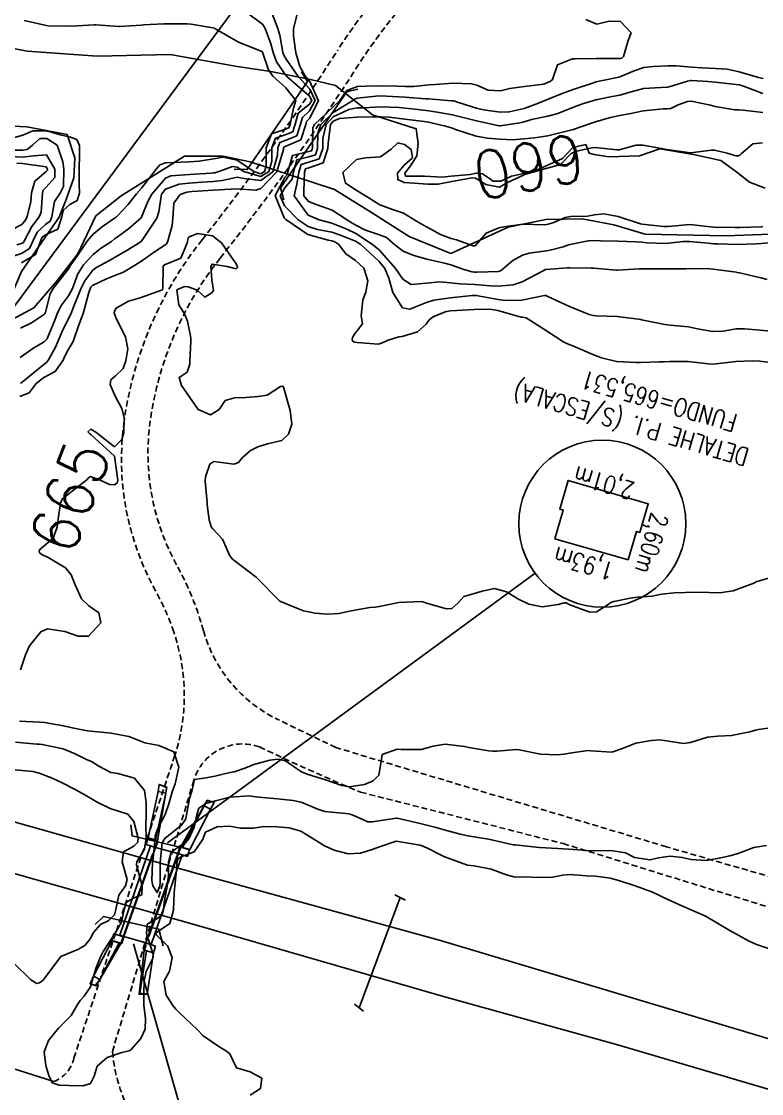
# Model space of a CAD drawing. Header units: metres. Extents: x 292545 to 299085, y 7450245 to 7463078.
# Drawn here: x 295565.8 to 295627.8, y 7462141.5 to 7462231.4 of the extents above; entities that cross this region are included whole.
import ezdxf
from ezdxf.enums import TextEntityAlignment as Align

# ---------------------------------------------------------------- set-up
doc = ezdxf.new("R2010")
doc.units = ezdxf.units.M
for name, pattern in [('CONTINUO', [0]), ('DASHED', [0.75, 0.5, -0.25]), ('TRACEJADO', [8.7, 8, -0.7])]:
    doc.linetypes.add(name, pattern=pattern)
for name, color, linetype in [('Cotas', 45, 'Continuous'), ('Curvas de Nivel 1m', 11, 'Continuous'), ('Curvas de Nivel 5m', 15, 'Continuous'), ('Hidrografia', 140, 'Continuous'), ('Linha Férrea', 20, 'Continuous'), ('P.I.', 45, 'CONTINUO'), ('Pontes e viadutos', 190, 'Continuous'), ('Pórtico', 62, 'Continuous'), ('TEXTO', 45, 'Continuous'), ('Vias Primárias', 230, 'Continuous'), ('Vias Secundárias', 230, 'DASHED')]:
    doc.layers.add(name, color=color, linetype=linetype)
doc.styles.add('ROMANS', font='romans', dxfattribs={"height": 0.2})
doc.styles.add('Style-STANDARD', font='STANDARD.shx')

msp = doc.modelspace()

# ---------------------------------------------------------------- linework, layer by layer
at = {"layer": 'Curvas de Nivel 1m', "flags": 128}
for points, elevation in [([(295565.646, 7462199.921), (295566.444, 7462200.225), (295567.035, 7462201.009), (295567.668, 7462201.532), (295568.632, 7462202.032), (295569.292, 7462202.984), (295569.404, 7462203.266), (295569.696, 7462203.842), (295570.139, 7462204.541), (295570.278, 7462204.972), (295570.534, 7462205.781), (295570.981, 7462206.961), (295571.453, 7462208.657), (295571.545, 7462208.953), (295571.615, 7462209.092), (295571.757, 7462209.246), (295572.917, 7462209.787), (295573.771, 7462210.124), (295574.351, 7462210.347), (295575.278, 7462210.915), (295575.585, 7462211.111), (295575.786, 7462211.232), (295577.023, 7462212.12), (295577.8, 7462212.629), (295577.946, 7462212.734), (295578.028, 7462212.878), (295578.423, 7462214.268), (295578.491, 7462214.873), (295578.577, 7462216.137), (295579.107, 7462216.867), (295579.655, 7462217.062), (295579.855, 7462217.088), (295580.108, 7462217.109), (295581.857, 7462217.234), (295583.359, 7462217.314), (295583.858, 7462217.343), (295585.429, 7462217.222), (295585.859, 7462217.363), (295587.203, 7462218.77), (295587.77, 7462220.64), (295587.775, 7462220.762), (295587.807, 7462220.848), (295587.895, 7462220.883), (295589.203, 7462221.448), (295589.622, 7462222.743), (295589.689, 7462222.979), (295589.928, 7462223.231), (295590.707, 7462224.729), (295589.967, 7462226.328), (295589.613, 7462226.744), (295589.14, 7462227.589), (295588.803, 7462228.752), (295588.596, 7462230.166), (295588.607, 7462230.754), (295588.877, 7462231.905)], 664), ([(295565.686, 7462203.194), (295566.749, 7462203.958), (295567.705, 7462204.502), (295567.934, 7462204.773), (295568.037, 7462204.997), (295568.529, 7462206.188), (295568.85, 7462206.989), (295569.142, 7462207.583), (295569.747, 7462208.358), (295570.061, 7462208.975), (295570.531, 7462210.209), (295570.985, 7462210.962), (295571.792, 7462211.848), (295572.41, 7462212.33), (295573.329, 7462212.935), (295573.603, 7462213.134), (295573.806, 7462213.276), (295574.761, 7462213.972), (295575.823, 7462214.91), (295576.426, 7462216.32), (295576.718, 7462216.897), (295577.866, 7462218.232), (295578.311, 7462218.434), (295579.87, 7462218.552), (295581.703, 7462218.664), (295581.871, 7462218.671), (295582.009, 7462218.692), (295582.411, 7462218.825), (295583.479, 7462219.212), (295583.876, 7462219.147), (295584.44, 7462218.804), (295585.869, 7462218.363), (295586.522, 7462218.78), (295586.775, 7462219.67), (295586.797, 7462220.776), (295587.097, 7462221.58), (295587.91, 7462221.869), (295588.543, 7462222.124), (295588.744, 7462222.752), (295589.001, 7462223.68), (295589.94, 7462224.432), (295590.141, 7462224.737), (295589.949, 7462225.113), (295588.034, 7462226.759), (295587.974, 7462226.82), (295587.187, 7462227.974), (295586.884, 7462228.777), (295586.705, 7462229.485), (295586.234, 7462230.787), (295586.018, 7462231.126), (295584.728, 7462232.108)], 662), ([(295565.711, 7462201.029), (295567.679, 7462202.616), (295567.895, 7462202.783), (295568.073, 7462202.996), (295568.635, 7462204.054), (295569.035, 7462204.987), (295569.234, 7462205.469), (295569.727, 7462206.435), (295569.979, 7462206.976), (295570.139, 7462207.376), (295570.782, 7462208.965), (295571.094, 7462209.629), (295571.777, 7462210.533), (295572.014, 7462210.714), (295572.453, 7462210.943), (295573.3, 7462211.422), (295573.791, 7462211.7), (295574.575, 7462212.143), (295575.803, 7462212.895), (295575.821, 7462212.91), (295575.852, 7462212.958), (295577.132, 7462214.89), (295577.296, 7462215.423), (295577.526, 7462216.885), (295577.857, 7462217.32), (295579.007, 7462217.723), (295579.863, 7462217.819), (295580.912, 7462217.892), (295581.864, 7462217.953), (295582.646, 7462218.041), (295583.868, 7462218.315), (295584.467, 7462218.204), (295585.865, 7462218.035), (295586.863, 7462218.775), (295587.266, 7462220.149), (295587.285, 7462220.769), (295587.453, 7462221.214), (295587.902, 7462221.38), (295588.873, 7462221.786), (295589.183, 7462222.747), (295589.344, 7462223.33), (295589.934, 7462223.885), (295590.425, 7462224.733), (295589.957, 7462225.696), (295588.977, 7462226.75), (295587.987, 7462228.2), (295587.783, 7462228.555), (295587.713, 7462228.764), (295587.458, 7462230.219), (295587.284, 7462230.771), (295586.812, 7462231.997)], 663), ([(295565.719, 7462205.669), (295566.626, 7462206.109), (295567.731, 7462206.84), (295567.793, 7462206.939), (295567.812, 7462206.999), (295568.21, 7462208.534), (295568.447, 7462208.993), (295569.026, 7462209.725), (295569.778, 7462210.67), (295569.878, 7462210.882), (295569.928, 7462210.978), (295570.313, 7462211.497), (295571.307, 7462212.957), (295571.809, 7462213.538), (295572.581, 7462214.177), (295573.686, 7462214.931), (295573.767, 7462214.987), (295573.825, 7462215.041), (295574.729, 7462216.031), (295575.446, 7462216.914), (295575.858, 7462217.404), (295576.991, 7462218.889), (295577.402, 7462219.363), (295577.879, 7462219.511), (295579.165, 7462219.582), (295579.88, 7462219.605), (295580.682, 7462219.649), (295581.883, 7462219.848), (295582.708, 7462219.998), (295583.882, 7462219.745), (295585.263, 7462218.796), (295585.871, 7462218.586), (295586.181, 7462218.785), (295586.296, 7462219.203), (295586.306, 7462220.784), (295586.742, 7462221.946), (295587.917, 7462222.346), (295588.213, 7462222.462), (295588.307, 7462222.756), (295588.597, 7462224.093), (295588.807, 7462224.751), (295587.958, 7462225.794), (295586.87, 7462226.777), (295586.516, 7462227.32), (295586.008, 7462228.79), (295585.993, 7462228.825), (295585.896, 7462228.889), (295584.001, 7462229.629), (295582.137, 7462230.704), (295582.012, 7462230.785), (295581.982, 7462230.8), (295581.838, 7462230.833), (295580.017, 7462231.155), (295579.698, 7462231.182), (295578.017, 7462231.168), (295577.741, 7462231.159), (295576.016, 7462231.079), (295575.849, 7462231.069), (295574.013, 7462230.952), (295573.992, 7462230.951), (295572.015, 7462231.078), (295571.889, 7462231.077), (295570.013, 7462230.97), (295568.013, 7462231), (295566.019, 7462231.439)], 661), ([(295613.094, 7462231.535), (295614.02, 7462231.147), (295615.063, 7462231.399), (295616.022, 7462231.366), (295616.907, 7462230.421), (295616.652, 7462229.778), (295616.264, 7462228.427), (295616.127, 7462228.292), (295615.99, 7462228.26), (295614.185, 7462228.253), (295613.99, 7462228.257), (295612.219, 7462228.247), (295611.989, 7462228.234), (295610.731, 7462227.743), (295610.32, 7462226.496), (295610.121, 7462226.339), (295609.961, 7462226.27), (295609.575, 7462226.121), (295607.957, 7462225.913), (295606.734, 7462225.764), (295605.953, 7462225.554), (295604.915, 7462225.599), (295603.958, 7462226.034), (295603.536, 7462226.154), (295601.959, 7462226.194), (295600.474, 7462226.099), (295599.957, 7462226.049), (295598.676, 7462225.912), (295597.956, 7462225.911), (295597.254, 7462225.949), (295595.956, 7462225.968), (295594.684, 7462225.954), (295593.955, 7462225.918), (295593.075, 7462225.58), (295592.442, 7462224.705), (295591.938, 7462224.216), (295590.352, 7462222.736), (295590.215, 7462222.441), (295590.185, 7462220.737), (295590.109, 7462220.519), (295589.89, 7462220.457), (295588.515, 7462220.125), (295588.125, 7462218.757), (295588.085, 7462218.544), (295587.868, 7462218.277), (295587.075, 7462216.772), (295587.825, 7462214.902), (295587.965, 7462214.759), (295589.811, 7462213.522), (295591.496, 7462213.034), (295591.805, 7462212.973), (295592, 7462212.912), (295592.362, 7462212.712), (295592.982, 7462211.889), (295593.789, 7462211.338), (295594.496, 7462210.683), (295594.824, 7462209.622), (295594.668, 7462208.681), (295594.399, 7462208.031), (295594.276, 7462206.685), (295594.381, 7462206.025), (295593.71, 7462205.159), (295593.535, 7462204.863), (295593.516, 7462204.693), (295593.567, 7462204.558), (295593.701, 7462204.489), (295593.943, 7462204.445), (295595.7, 7462204.33), (295595.978, 7462204.39), (295596.543, 7462204.662), (295597.441, 7462204.918), (295597.708, 7462204.958), (295598.987, 7462205.358), (295599.724, 7462206.007), (295599.981, 7462206.365), (295600.317, 7462206.614), (295601.324, 7462207.018), (295601.738, 7462207.098), (295602.295, 7462207.148), (295603.74, 7462207.233), (295605.059, 7462207.238), (295605.739, 7462207.13), (295607.673, 7462206.591), (295607.733, 7462206.586), (295607.793, 7462206.589), (295608.117, 7462206.524), (295609.718, 7462205.502), (295611.266, 7462204.484), (295611.701, 7462204.296), (295612.012, 7462204.165), (295613.693, 7462203.439), (295614.421, 7462203.18), (295615.687, 7462202.852), (295617.331, 7462202.769), (295617.687, 7462202.786), (295619.236, 7462202.846), (295619.687, 7462202.843), (295620.155, 7462202.851), (295621.688, 7462202.874), (295623.353, 7462202.676), (295623.686, 7462202.648), (295624.024, 7462202.672), (295625.688, 7462202.858), (295627.057, 7462202.929), (295627.689, 7462202.899), (295629.259, 7462202.702)], 664), ([(295627.967, 7462226.577), (295627.59, 7462226.673), (295625.975, 7462227.145), (295624.945, 7462227.359), (295623.979, 7462227.441), (295622.854, 7462227.477), (295621.981, 7462227.548), (295620.691, 7462227.665), (295619.982, 7462227.65), (295618.778, 7462227.601), (295617.979, 7462227.511), (295617.173, 7462227.219), (295615.968, 7462226.74), (295615.726, 7462226.673), (295614.657, 7462226.443), (295614.086, 7462226.324), (295613.961, 7462226.297), (295613.739, 7462226.232), (295611.954, 7462225.636), (295611.111, 7462225.329), (295609.947, 7462224.869), (295609.13, 7462224.512), (295607.938, 7462224.074), (295606.685, 7462223.793), (295605.935, 7462223.765), (295604.525, 7462223.976), (295603.938, 7462224.108), (295603.569, 7462224.206), (295602.348, 7462224.594), (295602.049, 7462224.704), (295601.944, 7462224.718), (295601.825, 7462224.72), (295599.945, 7462224.876), (295599.677, 7462224.892), (295597.947, 7462225.014), (295596.402, 7462225.117), (295595.948, 7462225.132), (295595.508, 7462225.114), (295593.945, 7462224.948), (295593.764, 7462224.874), (295593.496, 7462224.694), (295591.933, 7462223.737), (295590.897, 7462222.73), (295590.645, 7462222), (295590.621, 7462220.733), (295590.433, 7462220.189), (295589.886, 7462220.021), (295588.875, 7462219.758), (295588.587, 7462218.753), (295588.477, 7462218.144), (295587.86, 7462217.436), (295587.483, 7462216.766), (295587.84, 7462215.919), (295588.995, 7462214.748), (295589.817, 7462214.174), (295590.611, 7462213.936), (295591.813, 7462213.695), (295592.547, 7462213.446), (295593.806, 7462212.955), (295594.237, 7462212.686), (295595.789, 7462211.241), (295596.262, 7462210.665), (295596.589, 7462209.843), (295596.918, 7462208.658), (295597.74, 7462207.367), (295598.347, 7462207.249), (295599.745, 7462207.819), (295600.36, 7462208.001), (295601.749, 7462208.203), (295603.572, 7462208.394), (295603.751, 7462208.406), (295603.923, 7462208.397), (295605.748, 7462208.062), (295606.316, 7462207.976), (295607.748, 7462208.018), (295609.654, 7462208.404), (295609.752, 7462208.407), (295609.932, 7462208.317), (295611.743, 7462207.47), (295613.396, 7462206.804), (295613.735, 7462206.718), (295613.982, 7462206.703), (295615.735, 7462206.633), (295617.512, 7462206.412), (295617.732, 7462206.376), (295617.78, 7462206.362), (295619.727, 7462205.966), (295620.191, 7462205.918), (295621.724, 7462205.767), (295622.463, 7462205.611), (295623.718, 7462205.375), (295624.629, 7462205.416), (295625.722, 7462205.592), (295626.421, 7462205.605), (295627.721, 7462205.494), (295628.587, 7462205.415)], 663), ([(295627.953, 7462225.33), (295626.316, 7462225.95), (295625.96, 7462226.051), (295625.724, 7462226.077), (295623.962, 7462226.295), (295623.349, 7462226.346), (295621.964, 7462226.43), (295621.896, 7462226.429), (295621.642, 7462226.363), (295620.368, 7462225.967), (295619.958, 7462225.876), (295619.414, 7462225.845), (295617.956, 7462225.747), (295616.906, 7462225.468), (295615.951, 7462225.199), (295615.313, 7462225.072), (295613.946, 7462224.79), (295612.824, 7462224.467), (295611.939, 7462224.125), (295610.767, 7462223.659), (295609.932, 7462223.442), (295608.554, 7462223.145), (295607.927, 7462222.963), (295607.583, 7462222.877), (295605.924, 7462222.628), (295605.847, 7462222.627), (295603.928, 7462223.032), (295602.703, 7462223.361), (295601.932, 7462223.551), (295600.81, 7462223.735), (295599.935, 7462223.867), (295598.535, 7462224.036), (295597.938, 7462224.106), (295597.448, 7462224.157), (295595.938, 7462224.211), (295594.481, 7462224.141), (295593.937, 7462224.12), (295593.229, 7462223.994), (295591.929, 7462223.366), (295591.348, 7462222.726), (295591.072, 7462221.562), (295591.051, 7462220.728), (295590.757, 7462219.858), (295589.881, 7462219.571), (295589.236, 7462219.39), (295589.052, 7462218.748), (295588.877, 7462217.735), (295588.646, 7462216.752), (295589.829, 7462215.12), (295590.745, 7462214.731), (295591.82, 7462214.45), (295593.07, 7462213.955), (295593.812, 7462213.588), (295595.216, 7462212.676), (295595.798, 7462212.187), (295597.155, 7462210.656), (295597.764, 7462209.775), (295598.452, 7462209.332), (295599.761, 7462209.442), (295600.828, 7462209.544), (295601.762, 7462209.463), (295602.543, 7462209.371), (295603.76, 7462209.314), (295605.111, 7462209.205), (295605.759, 7462209.171), (295607.002, 7462209.296), (295607.763, 7462209.553), (295609.582, 7462210.503), (295609.71, 7462210.565), (295609.774, 7462210.576), (295611.551, 7462210.708), (295611.776, 7462210.717), (295613.547, 7462210.692), (295613.776, 7462210.683), (295615.682, 7462210.523), (295615.774, 7462210.521), (295617.569, 7462210.619), (295617.776, 7462210.624), (295619.527, 7462210.633), (295619.777, 7462210.633), (295621.503, 7462210.637), (295621.777, 7462210.65), (295623.493, 7462210.627), (295623.777, 7462210.598), (295625.743, 7462210.341), (295625.773, 7462210.336), (295625.984, 7462210.308), (295627.769, 7462209.869), (295628.3, 7462209.752)], 662), ([(295627.938, 7462223.752), (295626.304, 7462223.942), (295625.939, 7462223.958), (295625.598, 7462223.974), (295623.942, 7462224.244), (295623.546, 7462224.344), (295621.946, 7462224.694), (295621.636, 7462224.673), (295620.852, 7462224.371), (295620.242, 7462224.075), (295619.94, 7462224.043), (295619.604, 7462224.05), (295617.937, 7462223.867), (295616.74, 7462223.616), (295615.933, 7462223.475), (295615.07, 7462223.3), (295613.928, 7462222.957), (295612.529, 7462222.471), (295612.08, 7462222.318), (295611.92, 7462222.275), (295610.486, 7462221.923), (295609.912, 7462221.785), (295608.814, 7462221.611), (295607.908, 7462221.527), (295606.995, 7462221.451), (295605.907, 7462221.49), (295604.872, 7462221.597), (295603.911, 7462221.758), (295602.193, 7462222.321), (295601.92, 7462222.426), (295601.341, 7462222.606), (295599.926, 7462222.935), (295599.564, 7462222.986), (295597.928, 7462223.167), (295596.611, 7462223.341), (295595.93, 7462223.377), (295595.244, 7462223.362), (295593.93, 7462223.351), (295592.457, 7462223.241), (295591.926, 7462223.008), (295591.702, 7462222.722), (295591.496, 7462221.127), (295591.486, 7462220.724), (295591.08, 7462219.529), (295589.877, 7462219.109), (295589.595, 7462219.024), (295589.515, 7462218.744), (295589.461, 7462217.14), (295589.456, 7462216.744), (295589.846, 7462216.268), (295590.587, 7462215.988), (295591.835, 7462215.539), (295593.123, 7462214.701), (295593.568, 7462214.441), (295593.819, 7462214.307), (295594.629, 7462213.867), (295595.811, 7462213.478), (295596.405, 7462213.257), (295597.107, 7462212.657), (295597.795, 7462212.123), (295598.688, 7462211.738), (295599.785, 7462211.444), (295601.268, 7462211.118), (295601.778, 7462210.972), (295602.869, 7462210.584), (295603.583, 7462210.385), (295603.771, 7462210.361), (295603.98, 7462210.358), (295605.772, 7462210.414), (295605.889, 7462210.432), (295606.078, 7462210.547), (295606.984, 7462211.339), (295607.792, 7462211.786), (295608.361, 7462211.955), (295609.798, 7462212.139), (295610.109, 7462212.186), (295611.203, 7462212.486), (295611.655, 7462212.631), (295611.805, 7462212.672), (295613.303, 7462212.97), (295613.808, 7462212.998), (295614.342, 7462212.986), (295615.808, 7462212.958), (295617.322, 7462212.9), (295617.807, 7462212.865), (295618.224, 7462212.821), (295619.807, 7462212.759), (295621.263, 7462212.911), (295621.809, 7462212.937), (295623.371, 7462212.78), (295623.807, 7462212.739), (295624.188, 7462212.715), (295625.807, 7462212.677), (295627.379, 7462212.722), (295627.808, 7462212.755), (295629.222, 7462212.863)], 661), ([(295564.229, 7462221.368), (295565.911, 7462221.83), (295566.739, 7462222.188), (295567.915, 7462222.212), (295569.029, 7462221.871), (295569.91, 7462221.669), (295570.423, 7462221.487), (295570.65, 7462220.969), (295570.667, 7462220.193), (295570.634, 7462218.969), (295570.642, 7462217.75), (295570.66, 7462216.968), (295570.464, 7462216.351), (295569.838, 7462216.016), (295569.299, 7462215.517), (295569.179, 7462214.986), (295568.838, 7462213.964), (295567.808, 7462213.471), (295567.531, 7462213.277), (295567.421, 7462213.004), (295566.974, 7462211.826), (295565.784, 7462211.144)], 661), ([(295564.352, 7462220.587), (295565.896, 7462220.588), (295566.27, 7462220.643), (295566.727, 7462221.012), (295567.346, 7462221.568), (295567.909, 7462221.573), (295568.79, 7462220.991), (295569.272, 7462219.596), (295569.35, 7462218.985), (295569.321, 7462217.522), (295569.024, 7462216.988), (295568.552, 7462216.283), (295568.331, 7462214.995), (295568.199, 7462214.617), (295567.816, 7462214.343), (295567.104, 7462213.714), (295566.778, 7462213.01), (295566.472, 7462212.338), (295565.792, 7462211.921), (295564.13, 7462211.388)], 662), ([(295564.884, 7462220.039), (295565.888, 7462220.007), (295566.805, 7462220.095), (295567.891, 7462220.2), (295568.604, 7462218.993), (295568.579, 7462218.279), (295567.858, 7462217.466), (295567.622, 7462217.235), (295567.555, 7462217.003), (295567.452, 7462215.381), (295567.29, 7462215.005), (295566.655, 7462214.171), (295566.059, 7462213.017), (295565.968, 7462212.852), (295565.8, 7462212.746), (295565.411, 7462212.637)], 663), ([(295565.414, 7462219.493), (295565.88, 7462219.467), (295567.656, 7462219.223), (295567.876, 7462219.174), (295567.98, 7462218.999), (295567.975, 7462218.896), (295567.871, 7462218.789), (295566.901, 7462217.971), (295566.637, 7462217.012), (295566.578, 7462216.277), (295566.28, 7462215.015), (295566.124, 7462214.713), (295565.816, 7462214.343), (295564.325, 7462213.56)], 664), ([(295565.632, 7462172.722), (295567.327, 7462172.62), (295567.734, 7462172.588), (295569.323, 7462172.321), (295570.171, 7462172.121), (295571.317, 7462171.909), (295572.473, 7462171.785), (295573.315, 7462171.707), (295574.788, 7462171.438), (295575.308, 7462171.229), (295576.148, 7462170.902), (295577.301, 7462170.657), (295578.565, 7462170.14), (295578.985, 7462168.864), (295578.674, 7462167.456), (295578.463, 7462166.872), (295578.142, 7462165.777), (295577.839, 7462164.881), (295577.221, 7462163.717), (295577.01, 7462163.097), (295576.989, 7462162.892), (295576.848, 7462161.234), (295576.791, 7462160.894), (295576.723, 7462159.339), (295576.812, 7462158.894), (295577.157, 7462158.341), (295577.396, 7462158.887), (295577.425, 7462159.146), (295577.434, 7462160.886), (295577.591, 7462162.5), (295577.804, 7462162.881), (295579.224, 7462164.007), (295579.567, 7462164.519), (295579.638, 7462164.856), (295579.875, 7462166.225), (295580.068, 7462166.852), (295580.29, 7462167.828), (295581.27, 7462167.965), (295581.996, 7462168.109), (295583.277, 7462168.41), (295583.622, 7462168.47), (295584.6, 7462168.8), (295585.286, 7462169.079), (295586.619, 7462169.447), (295587.29, 7462169.512), (295587.924, 7462169.395), (295588.846, 7462168.747), (295589.279, 7462168.467), (295589.74, 7462168.271), (295591.269, 7462167.795), (295592.639, 7462167.33), (295593.261, 7462167.208), (295594.538, 7462167.406), (295595.268, 7462167.706), (295595.762, 7462168.178), (295595.826, 7462168.665), (295596.037, 7462169.921), (295597.3, 7462170.354), (295597.615, 7462170.331), (295599.3, 7462170.341), (295600.299, 7462170.615), (295601.305, 7462170.776), (295602.936, 7462170.584), (295603.302, 7462170.516), (295604.981, 7462170.236), (295605.299, 7462170.186), (295605.647, 7462170.199), (295607.301, 7462170.333), (295607.529, 7462170.3), (295609.297, 7462169.948), (295610.694, 7462169.887), (295611.297, 7462169.938), (295611.746, 7462170.028), (295613.301, 7462170.244), (295613.528, 7462170.23), (295615.3, 7462170.118), (295616.174, 7462170.427), (295617.307, 7462170.862), (295618.618, 7462171.089), (295619.311, 7462171.159), (295620.759, 7462170.925), (295621.308, 7462170.837), (295621.879, 7462170.931), (295623.313, 7462171.36), (295624.188, 7462171.457), (295625.315, 7462171.523), (295626.846, 7462171.824), (295627.32, 7462171.962), (295627.584, 7462172.023), (295629.323, 7462172.27)], 666), ([(295565.302, 7462170.938), (295567.091, 7462170.793), (295567.301, 7462170.78), (295567.535, 7462170.763), (295569.297, 7462170.396), (295570.287, 7462169.976), (295571.288, 7462169.483), (295571.652, 7462169.32), (295572.288, 7462168.945), (295573.275, 7462168.405), (295573.885, 7462168.313), (295575.268, 7462167.942), (295576.099, 7462166.902), (295576.258, 7462165.885), (295576.239, 7462164.9), (295576.213, 7462163.91), (295576.25, 7462162.9), (295576.119, 7462161.981), (295575.468, 7462160.907), (295575.426, 7462160.662), (295575.903, 7462158.903), (295575.895, 7462158.163), (295575.153, 7462157.88), (295574.557, 7462157.507), (295574.398, 7462156.917), (295574.178, 7462155.868), (295573.655, 7462154.932), (295573.105, 7462154.125), (295572.643, 7462153.399), (295572.412, 7462152.947), (295572.04, 7462151.989), (295571.734, 7462150.953), (295571.578, 7462150.435), (295571.05, 7462149.648), (295570.72, 7462149.291), (295570.503, 7462148.965), (295569.961, 7462148.043), (295569.024, 7462147.111), (295568.893, 7462146.982), (295568.065, 7462145.937), (295567.704, 7462144.999), (295567.83, 7462143.846), (295568.083, 7462142.993), (295568.368, 7462142.39), (295568.965, 7462142.194), (295569.768, 7462142.169), (295570.965, 7462142.139), (295571.579, 7462142.342), (295571.892, 7462142.951), (295572.144, 7462143.786), (295572.989, 7462144.527), (295574.197, 7462144.922), (295574.826, 7462145.082), (295574.997, 7462145.176), (295575.809, 7462146.104), (295576.165, 7462146.899), (295576.178, 7462147.752), (295576.052, 7462148.9), (295576.063, 7462149.89), (295576.093, 7462150.9), (295576.246, 7462151.728), (295576.837, 7462152.893), (295576.831, 7462153.158), (295576.277, 7462154.898), (295576.343, 7462155.68), (295577.132, 7462156.147), (295577.587, 7462156.433), (295577.71, 7462156.881), (295577.768, 7462157.499), (295578.008, 7462158.877), (295578.109, 7462159.812), (295578.126, 7462160.876), (295578.341, 7462161.728), (295579.205, 7462162.338), (295579.555, 7462162.509), (295579.829, 7462162.854), (295580.26, 7462163.812), (295580.498, 7462164.847), (295580.672, 7462165.412), (295581.242, 7462165.795), (295582.059, 7462166.018), (295583.248, 7462166.342), (295584.899, 7462166.445), (295585.249, 7462166.4), (295585.691, 7462166.343), (295587.247, 7462166.192), (295588.569, 7462166.073), (295589.245, 7462165.925), (295590.633, 7462165.332), (295591.237, 7462165.134), (295592.982, 7462164.956), (295593.235, 7462164.936), (295593.434, 7462164.896), (295593.922, 7462164.69), (295594.818, 7462164.265), (295595.229, 7462164.272), (295595.56, 7462164.336), (295597.232, 7462164.587), (295597.303, 7462164.578), (295599.228, 7462164.125), (295600.443, 7462163.829), (295601.223, 7462163.609), (295602.565, 7462163.241), (295603.218, 7462163.105), (295604.951, 7462162.818), (295605.206, 7462162.772), (295606.17, 7462162.545), (295607.023, 7462162.355), (295607.201, 7462162.332), (295607.422, 7462162.307), (295609.199, 7462162.124), (295610.75, 7462162.039), (295611.198, 7462162.01), (295611.704, 7462161.969), (295613.197, 7462161.879), (295613.798, 7462161.853), (295615.197, 7462161.869), (295616.441, 7462161.667), (295617.192, 7462161.293), (295618.506, 7462161.081), (295619.192, 7462161.259), (295620.174, 7462161.399), (295621.192, 7462161.286), (295621.932, 7462161.101), (295623.19, 7462161.041), (295624.297, 7462161.223), (295625.194, 7462161.408), (295625.881, 7462161.628), (295627.201, 7462162.107), (295628.261, 7462162.284)], 667), ([(295565.279, 7462168.631), (295566.75, 7462168.481), (295567.276, 7462168.349), (295568.308, 7462167.949), (295569.261, 7462167.505), (295570.284, 7462166.97), (295571.248, 7462166.452), (295572.187, 7462165.89), (295573.237, 7462165.387), (295574.715, 7462164.915), (295575.227, 7462164.292), (295575.587, 7462162.906), (295575.548, 7462162.566), (295575.203, 7462162.23), (295574.35, 7462161.764), (295574.234, 7462160.919), (295574.646, 7462159.438), (295574.516, 7462158.916), (295573.953, 7462158.124), (295573.697, 7462156.924), (295573.593, 7462156.468), (295573.129, 7462156.01), (295572.407, 7462155.664), (295571.817, 7462154.953), (295571.57, 7462154.494), (295571.102, 7462153.9), (295570.505, 7462153.56), (295569.093, 7462152.98), (295567.617, 7462151.002), (295567.305, 7462150.771), (295567.068, 7462150.71), (295566.591, 7462151.015), (295565.087, 7462152.465)], 668), ([(295584.959, 7462141.363), (295585.832, 7462141.914), (295585.938, 7462142.78), (295584.978, 7462143.312), (295583.808, 7462143.635), (295583.255, 7462144.816), (295582.996, 7462145.056), (295582.437, 7462145.39), (295581.015, 7462146.332), (295580.55, 7462146.845), (295579.037, 7462148.271), (295578.729, 7462148.554), (295578.47, 7462148.869), (295577.914, 7462149.74), (295577.729, 7462150.88), (295578.197, 7462151.752), (295578.427, 7462152.87), (295578.065, 7462153.838), (295577.112, 7462154.767), (295577.046, 7462154.891), (295577.049, 7462154.955), (295577.115, 7462154.998), (295578.239, 7462155.76), (295578.543, 7462156.869), (295578.609, 7462158.319), (295578.662, 7462158.868), (295578.811, 7462160.497), (295578.821, 7462160.865), (295578.895, 7462161.157), (295579.19, 7462161.337), (295580.285, 7462161.761), (295581.015, 7462162.842), (295581.059, 7462162.997), (295581.219, 7462163.416), (295582.2, 7462163.853), (295583.224, 7462163.921), (295584.164, 7462163.748), (295585.222, 7462163.73), (295586.138, 7462163.866), (295587.224, 7462163.865), (295588.238, 7462163.769), (295589.22, 7462163.479), (295590.439, 7462162.728), (295591.206, 7462162.258), (295592.018, 7462161.894), (295593.196, 7462161.6), (295594.23, 7462161.652), (295595.202, 7462161.949), (295595.726, 7462162.144), (295597.213, 7462162.65), (295599.208, 7462162.309), (295599.72, 7462162.107), (295601.194, 7462161.354), (295603.108, 7462160.656), (295603.184, 7462160.641), (295603.75, 7462160.574), (295605.18, 7462160.294), (295606.469, 7462159.834), (295607.174, 7462159.621), (295608.034, 7462159.662), (295609.174, 7462159.616), (295610.301, 7462159.62), (295611.176, 7462159.809), (295611.786, 7462159.864), (295613.176, 7462159.756), (295613.905, 7462159.723), (295615.174, 7462159.556), (295616.046, 7462159.301), (295617.168, 7462158.937), (295618.654, 7462158.395), (295619.159, 7462158.151), (295619.612, 7462157.93), (295621.146, 7462157.241), (295623.086, 7462156.388), (295623.133, 7462156.374), (295623.206, 7462156.339), (295625.122, 7462155.202), (295626.755, 7462154.304), (295627.11, 7462154.126), (295627.416, 7462153.987), (295629.1, 7462153.433)], 668)]:
    msp.add_lwpolyline(points, dxfattribs=dict(at, elevation=elevation))
at = {"layer": 'Curvas de Nivel 5m', "flags": 128}
for points, elevation in [([(295627.906, 7462221.192), (295627.105, 7462221.098), (295626.15, 7462220.307), (295626.03, 7462220.17), (295625.891, 7462220.114), (295625.684, 7462220.106), (295624.956, 7462220.324), (295623.897, 7462220.585), (295623.645, 7462220.594), (295621.893, 7462220.36), (295619.897, 7462220.633), (295619.599, 7462220.683), (295617.902, 7462221.01), (295617.315, 7462221.003), (295615.896, 7462220.621), (295615.716, 7462220.612), (295613.898, 7462220.791), (295613.583, 7462220.769), (295612.231, 7462220.475), (295611.891, 7462220.291), (295610.995, 7462219.376), (295609.879, 7462219.075), (295607.96, 7462218.529), (295607.873, 7462218.498), (295606.539, 7462217.871), (295605.862, 7462217.467), (295604.729, 7462217.697), (295603.87, 7462218.236), (295603.569, 7462218.274), (295601.867, 7462217.959), (295600.732, 7462217.744), (295599.864, 7462217.718), (295598.683, 7462217.814), (295597.865, 7462217.872), (295597.334, 7462218.114), (295597.331, 7462218.648), (295597.88, 7462219.337), (295598.571, 7462219.948), (295598.465, 7462220.634), (295597.899, 7462221.044), (295597.35, 7462221.199), (295596.775, 7462220.657), (295595.886, 7462220.009), (295594.636, 7462219.932), (295593.884, 7462219.809), (295592.732, 7462218.707), (295592.963, 7462217.803), (295593.858, 7462217.235), (295594.762, 7462216.681), (295595.843, 7462216.007), (295596.89, 7462215.601), (295597.833, 7462215.312), (295598.909, 7462214.629), (295599.499, 7462214.304), (295599.818, 7462214.131), (295600.916, 7462213.505), (295601.809, 7462213.171), (295602.27, 7462213.055), (295603.649, 7462212.572), (295603.803, 7462212.548), (295603.821, 7462212.552), (295603.842, 7462212.57), (295604.741, 7462213.633), (295605.818, 7462214.059), (295606.22, 7462214.145), (295607.821, 7462214.371), (295609.647, 7462214.329), (295609.821, 7462214.343), (295609.951, 7462214.37), (295610.354, 7462214.495), (295611.369, 7462214.946), (295611.831, 7462215.01), (295613.247, 7462215.051), (295613.83, 7462215.162), (295614.621, 7462215.238), (295615.829, 7462215.019), (295617.684, 7462214.411), (295617.823, 7462214.39), (295619.628, 7462214.19), (295619.821, 7462214.181), (295620.004, 7462214.195), (295621.823, 7462214.36), (295623.821, 7462214.114), (295625.599, 7462214.092), (295625.821, 7462214.095), (295626.028, 7462214.101), (295627.822, 7462214.164), (295627.942, 7462214.169)], 660), ([(295565.715, 7462177.025), (295566.141, 7462178.269), (295566.479, 7462179.014), (295567.415, 7462180.202), (295567.97, 7462180.441), (295569.415, 7462180.224), (295570.552, 7462179.828), (295571.412, 7462179.836), (295572.441, 7462180.945), (295572.273, 7462181.789), (295571.437, 7462182.392), (295570.835, 7462182.966), (295570.295, 7462184.137), (295569.95, 7462184.975), (295569.479, 7462185.564), (295568.09, 7462186.391), (295567.49, 7462186.67), (295567.317, 7462186.829), (295567.286, 7462187.003), (295567.359, 7462187.138), (295567.497, 7462187.247), (295568.46, 7462188.039), (295568.775, 7462188.987), (295568.859, 7462189.658), (295569.062, 7462190.985), (295569.219, 7462191.311), (295569.549, 7462191.588), (295571.262, 7462192.955), (295571.404, 7462193.113), (295571.567, 7462193.222), (295572.324, 7462192.942), (295573.17, 7462192.546), (295573.559, 7462192.536), (295573.811, 7462192.677), (295573.883, 7462192.927), (295573.593, 7462194.93), (295571.611, 7462196.748), (295571.494, 7462196.834), (295571.371, 7462196.954), (295571.615, 7462197.202), (295572.015, 7462196.946), (295573.601, 7462195.719), (295574.201, 7462196.33), (295574.372, 7462196.922), (295574.403, 7462198.144), (295574.208, 7462198.924), (295573.648, 7462199.945), (295573.227, 7462200.934), (295573.278, 7462201.323), (295573.67, 7462201.672), (295574.315, 7462202.285), (295574.556, 7462202.921), (295574.702, 7462203.916), (295574.517, 7462204.922), (295573.728, 7462206.461), (295573.574, 7462206.932), (295573.594, 7462207.071), (295573.737, 7462207.33), (295574.753, 7462207.91), (295575.746, 7462208.215), (295577.628, 7462208.882), (295577.651, 7462208.985), (295577.681, 7462210.882), (295577.784, 7462210.966), (295579.14, 7462211.516), (295579.708, 7462212.861), (295579.722, 7462212.943), (295579.807, 7462213.285), (295580.543, 7462213.582), (295581.809, 7462213.397), (295582.563, 7462212.822), (295583.785, 7462211.054), (295583.905, 7462210.809), (295583.871, 7462210.719), (295583.78, 7462210.64), (295583.029, 7462210.818), (295581.785, 7462211.03), (295581.663, 7462210.832), (295581.766, 7462209.711), (295581.897, 7462208.829), (295581.751, 7462208.609), (295581.164, 7462208.256), (295580.516, 7462208.849), (295579.757, 7462209.121), (295579.474, 7462209.146), (295578.819, 7462208.869), (295578.992, 7462207.616), (295579.453, 7462206.863), (295579.724, 7462206.243), (295579.995, 7462204.857), (295579.992, 7462204.565), (295579.905, 7462202.858), (295579.899, 7462202.64), (295579.674, 7462201.971), (295579.002, 7462201.534), (295579.218, 7462200.864), (295579.653, 7462200.202), (295580.606, 7462198.85), (295581.628, 7462198.391), (295582.357, 7462198.829), (295582.878, 7462199.588), (295583.648, 7462199.804), (295584.599, 7462199.85), (295585.65, 7462199.939), (295586.382, 7462200.049), (295587.501, 7462200.762), (295587.663, 7462200.808), (295587.739, 7462200.759), (295587.79, 7462200.63), (295588.313, 7462198.753), (295588.46, 7462197.596), (295588.174, 7462196.762), (295587.608, 7462196.252), (295586.429, 7462195.958), (295585.602, 7462195.715), (295585.001, 7462195.394), (295584.313, 7462194.803), (295584.002, 7462194.391), (295583.584, 7462194.246), (295581.93, 7462194.492), (295581.584, 7462194.27), (295581.218, 7462193.194), (295581.185, 7462192.844), (295581.348, 7462191.039), (295581.371, 7462190.842), (295581.53, 7462189.598), (295581.697, 7462189.01), (295581.836, 7462188.835), (295582.636, 7462187.955), (295583.141, 7462186.815), (295583.263, 7462186.585), (295583.488, 7462186.303), (295585.473, 7462184.79), (295587.443, 7462182.77), (295588.87, 7462182.181), (295589.435, 7462181.95), (295590.407, 7462181.757), (295591.433, 7462181.69), (295592.412, 7462181.731), (295593.435, 7462181.957), (295594.994, 7462182.232), (295595.439, 7462182.269), (295595.788, 7462182.318), (295597.443, 7462182.65), (295599.317, 7462182.75), (295599.445, 7462182.726), (295599.744, 7462182.617), (295601.438, 7462182.125), (295601.878, 7462182.156), (295602.374, 7462182.591), (295602.873, 7462183.164), (295603.454, 7462183.328), (295604.413, 7462183.611), (295605.462, 7462183.846), (295606.455, 7462183.543), (295607.449, 7462182.945), (295608.334, 7462182.521), (295609.441, 7462182.308), (295610.789, 7462182.49), (295611.302, 7462182.625), (295611.445, 7462182.619), (295611.763, 7462182.477), (295613.437, 7462181.86), (295614.007, 7462181.885), (295614.896, 7462182.445), (295615.217, 7462182.672), (295615.447, 7462182.739), (295616.838, 7462183.031), (295617.453, 7462183.1), (295618.657, 7462183.195), (295619.452, 7462183.346), (295620.544, 7462183.464), (295621.454, 7462183.488), (295622.283, 7462183.523), (295623.455, 7462183.499), (295624.313, 7462183.473), (295625.456, 7462183.631), (295627.185, 7462184.294), (295627.377, 7462184.379), (295627.465, 7462184.409), (295628.896, 7462184.852)], 665)]:
    msp.add_lwpolyline(points, dxfattribs=dict(at, elevation=elevation))
at = {"layer": 'Hidrografia'}
msp.add_lwpolyline([(295558.965, 7462230.266), (295566.274, 7462228.885), (295572.148, 7462228.459), (295578.259, 7462228.601), (295583.865, 7462227.602), (295586.707, 7462227.176), (295590.023, 7462226.514), (295592.108, 7462225.993), (295595.235, 7462223.533), (295598.897, 7462222.373), (295599.043, 7462221.139), (295598.953, 7462220.119), (295598.412, 7462219.278), (295597.931, 7462218.648), (295597.992, 7462218.408), (295598.923, 7462218.408), (295599.584, 7462218.408), (295601.087, 7462218.318), (295601.808, 7462218.408), (295603.4, 7462218.528), (295603.941, 7462218.648), (295604.452, 7462218.588), (295605.113, 7462218.138), (295605.323, 7462217.988), (295605.985, 7462217.988), (295606.886, 7462218.408), (295608.779, 7462218.828), (295611.156, 7462219.882), (295612.027, 7462220.812), (295613.109, 7462221.052), (295613.379, 7462220.332), (295613.8, 7462220.212), (295615.032, 7462220.032), (295617.616, 7462220.092), (295619.307, 7462220.692), (295622.132, 7462220.212), (295624.415, 7462219.702), (295625.758, 7462218.723), (295626.819, 7462217.905), (295628.154, 7462217.39)], dxfattribs=at)
at = {"layer": 'Hidrografia', "elevation": 682.882}
for points in [[(295563.851, 7462222.661), (295566.246, 7462222.531), (295569.611, 7462221.885), (295570.259, 7462219.946), (295570.194, 7462218.265), (295569.547, 7462216.455), (295568.964, 7462214.969), (295565.792, 7462210.417), (295564.627, 7462207.637)], [(295562.434, 7462205.021), (295566.842, 7462207.37), (295568.719, 7462209.568), (295570.531, 7462211.895), (295572.019, 7462215.062), (295574.155, 7462216.743), (295579.47, 7462220.068), (295582.705, 7462220.068), (295584.971, 7462219.616), (295592.025, 7462217.289), (295595.131, 7462215.35), (295598.303, 7462213.346), (295601.798, 7462211.924), (295606.594, 7462214.122), (295609.765, 7462214.768), (295612.807, 7462214.833), (295615.46, 7462214.316), (295618.07, 7462213.541), (295624.865, 7462213.412), (295632.243, 7462213.67)]]:
    msp.add_lwpolyline(points, dxfattribs=at)
at = {"layer": 'Linha Férrea', "linetype": 'Continuous'}
for points in [[(295516.778, 7462178.235), (295532.571, 7462173.756), (295544.903, 7462170.232), (295560.293, 7462165.644), (295580.595, 7462159.904), (295600.937, 7462154.311), (295615.681, 7462149.905), (295641.063, 7462142.31), (295661.151, 7462136.006), (295680.975, 7462128.598), (295701.497, 7462119.737), (295720.468, 7462110.768), (295742.697, 7462098.654), (295763.148, 7462086.283), (295779.671, 7462074.873)], [(295515.11, 7462174.467), (295531.059, 7462169.669), (295544.903, 7462165.917), (295560.31, 7462161.319), (295580.658, 7462155.566), (295600.97, 7462149.689), (295615.665, 7462145.59), (295641.037, 7462138.148), (295660.864, 7462131.519), (295680.71, 7462124.25), (295700.919, 7462115.575), (295719.605, 7462106.581), (295741.595, 7462094.554), (295761.841, 7462082.204), (295778.111, 7462070.945)]]:
    msp.add_lwpolyline(points, dxfattribs=at)
at = {"layer": 'P.I.', "linetype": 'TRACEJADO', "flags": 128}
for points in [[(295574.124, 7462154.068), (295577.21, 7462162.717)], [(295579.151, 7462162.189), (295576.074, 7462153.489)], [(295578.9, 7462161.605), (295577.038, 7462162.123)], [(295576.223, 7462154.117), (295574.377, 7462154.655)]]:
    msp.add_lwpolyline(points, dxfattribs=at)
at = {"layer": 'P.I.', "linetype": 'CONTINUO'}
for points in [[(295577.979, 7462167.168, 665.851), (295577.21, 7462162.717, 665.531)], [(295577.885, 7462166.669, 666.795), (295577.958, 7462167.153, 666.859), (295577.326, 7462167.403, 666.764), (295577.251, 7462166.807, 666.795)], [(295577.958, 7462167.153, 666.859), (295577.979, 7462167.168, 665.851), (295577.332, 7462167.413, 666.464), (295577.326, 7462167.403, 666.764)], [(295577.032, 7462162.756, 668.068), (295577.885, 7462166.669, 666.795), (295577.251, 7462166.807, 666.795), (295576.406, 7462162.938, 668.061)], [(295581.373, 7462166.083, 665.699), (295579.151, 7462162.189, 665.55)], [(295581.1, 7462165.601, 666.802), (295581.378, 7462166.069, 666.825), (295581.939, 7462165.888, 666.792), (295581.645, 7462165.321, 666.802)], [(295581.378, 7462166.069, 666.825), (295581.373, 7462166.083, 665.699), (295581.937, 7462165.903, 666.492), (295581.939, 7462165.888, 666.792)], [(295579.908, 7462161.939, 668.059), (295581.645, 7462165.321, 666.802), (295581.1, 7462165.601, 666.802), (295579.297, 7462162.113, 668.065)], [(295577.223, 7462162.683, 668.802), (295577.21, 7462162.717, 665.531), (295577.032, 7462162.756, 668.068), (295576.406, 7462162.938, 668.061), (295576.394, 7462162.915, 668.804)], [(295577.038, 7462162.123, 668.172), (295576.619, 7462162.246, 668.207), (295574.027, 7462154.764, 668.196), (295574.377, 7462154.655, 668.139)], [(295574.375, 7462154.629, 668.831), (295574.377, 7462154.655, 668.139), (295577.038, 7462162.123, 668.172), (295577.07, 7462162.133, 668.788)], [(295578.895, 7462161.615, 668.802), (295578.9, 7462161.605, 668.147), (295576.223, 7462154.117, 668.15), (295576.203, 7462154.114, 668.817)], [(295576.223, 7462154.117, 668.15), (295576.655, 7462153.986, 668.188), (295579.256, 7462161.495, 668.193), (295578.9, 7462161.605, 668.147)], [(295579.888, 7462161.916, 668.804), (295579.908, 7462161.939, 668.059), (295579.297, 7462162.113, 668.065), (295579.151, 7462162.189, 665.55), (295579.062, 7462162.166, 668.801)], [(295573.973, 7462154.136, 668.081), (295572.357, 7462151.057, 666.791), (295571.83, 7462151.332, 666.791), (295573.368, 7462154.294, 668.223)], [(295573.38, 7462154.336, 668.822), (295573.368, 7462154.294, 668.223), (295573.973, 7462154.136, 668.081), (295574.124, 7462154.068, 665.785), (295574.207, 7462154.083, 668.726)], [(295572.069, 7462150.518, 666.218), (295574.124, 7462154.068, 665.785)], [(295575.652, 7462149.822, 665.978), (295576.074, 7462153.489, 665.776)], [(295576.861, 7462153.277, 668.088), (295576.339, 7462149.823, 666.796), (295575.728, 7462149.916, 666.804), (295576.265, 7462153.464, 668.076)], [(295576.029, 7462153.547, 668.818), (295576.074, 7462153.489, 665.776), (295576.265, 7462153.464, 668.076), (295576.861, 7462153.277, 668.088), (295576.868, 7462153.289, 668.816)], [(295572.357, 7462151.057, 666.791), (295572, 7462150.581, 666.729), (295571.547, 7462150.694, 666.781), (295571.83, 7462151.332, 666.791)], [(295572, 7462150.581, 666.729), (295572.069, 7462150.518, 666.218), (295571.547, 7462150.694, 666.781)], [(295575.728, 7462149.916, 666.804), (295575.652, 7462149.822, 665.978), (295576.339, 7462149.823, 666.796)]]:
    msp.add_polyline3d(points, dxfattribs=at)
for points in [[(295577.07, 7462162.133, 668.788), (295577.223, 7462162.683, 668.802), (295576.394, 7462162.915, 668.804), (295576.241, 7462162.364, 668.804)], [(295579.721, 7462161.365, 668.804), (295579.888, 7462161.916, 668.804), (295579.062, 7462162.166, 668.801), (295578.895, 7462161.615, 668.802)], [(295574.207, 7462154.083, 668.726), (295574.375, 7462154.629, 668.831), (295573.548, 7462154.883, 668.822), (295573.38, 7462154.336, 668.822)], [(295577.043, 7462153.856, 668.816), (295576.203, 7462154.114, 668.817), (295576.029, 7462153.547, 668.818), (295576.868, 7462153.289, 668.816)]]:
    msp.add_polyline3d(points, close=True, dxfattribs=at)
at = {"layer": 'Pontes e viadutos'}
for points in [[(295589.263, 7462227.155), (295589.778, 7462226.35), (295584.719, 7462218.95), (295583.632, 7462218.995)], [(295587.785, 7462216.406), (295587.514, 7462217.436), (295593.069, 7462225.477), (295593.988, 7462225.701)], [(295574.976, 7462164.03), (295575.062, 7462163.087), (295579.073, 7462162.145), (295579.78, 7462162.809)], [(295571.968, 7462155.663), (295572.659, 7462156.338), (295577.302, 7462155.282), (295577.677, 7462153.884)]]:
    msp.add_lwpolyline(points, dxfattribs=at)
at = {"layer": 'Pórtico'}
for points in [[(295594.095, 7462148.688), (295597.551, 7462157.928)], [(295597.101, 7462158.145), (295598.002, 7462157.71)], [(295593.727, 7462148.975), (295594.464, 7462148.401)]]:
    msp.add_lwpolyline(points, dxfattribs=at)
at = {"layer": 'TEXTO', "linetype": 'TRACEJADO', "flags": 128}
msp.add_lwpolyline([(295616.659, 7462186.223), (295610.513, 7462188.01)], dxfattribs=at)
at = {"layer": 'TEXTO', "linetype": 'CONTINUO'}
for points in [[(295544.388, 7462179.42, 0), (295591.839, 7462243.529, 0)], [(295616.659, 7462186.223, 0), (295617.357, 7462188.623, 0), (295617.645, 7462188.539, 0), (295618.343, 7462190.94, 0), (295611.622, 7462192.895, 0), (295610.924, 7462190.494, 0), (295611.212, 7462190.41, 0), (295610.513, 7462188.01, 0)], [(295608.848, 7462185.122, 0), (295578.049, 7462162.508, 0)], [(295588.335, 7462108.033, 0), (295575.191, 7462154.041, 0)]]:
    msp.add_polyline3d(points, dxfattribs=at)
msp.add_circle((295614.49, 7462189.265), 7, dxfattribs=at)
at = {"layer": 'Vias Primárias', "elevation": 699.678}
msp.add_lwpolyline([(295544.903, 7462149.987), (295568.517, 7462142.492)], dxfattribs=at)
at = {"layer": 'Vias Secundárias', "elevation": 699.678}
for points in [[(295568.517, 7462142.492, 0.241813), (295570.19, 7462144.462), (295578.601, 7462169.679, 0.164284), (295578.561, 7462180.188, 0.04387), (295577.007, 7462183.697, -0.162594), (295574.394, 7462197.863, -0.133878), (295580.933, 7462213.069, 0.025729), (295592.32, 7462228.99, -0.107294), (295606.511, 7462243.243, 0.222118)], [(295574.463, 7462140.843, -0.076183), (295573.412, 7462145.009), (295580.239, 7462167.742, -0.431525), (295585.757, 7462170.554, 0.014036), (295594.229, 7462166.76), (295611.217, 7462162.444), (295666.034, 7462145.487), (295702.009, 7462131.973), (295743.065, 7462111.151), (295743.065, 7462111.151)]]:
    msp.add_lwpolyline(points, format="xyb", dxfattribs=at)
at = {"layer": 'Vias Secundárias'}
msp.add_lwpolyline([(295743.265, 7462114.346), (295725.169, 7462122.851), (295698.286, 7462136.496), (295680.184, 7462143.231), (295652.615, 7462152.704), (295619.875, 7462162.175), (295592.147, 7462170.499), (295587.287, 7462172.85, -0.214373), (295581.043, 7462180.298, 0.019183), (295580.61, 7462181.746, 0.04387), (295578.822, 7462185.781, -0.162594), (295576.587, 7462197.899, -0.133878), (295582.443, 7462211.517, 0.025729), (295594.027, 7462227.713, -0.107294), (295607.233, 7462240.978, 0.222118)], format="xyb", dxfattribs=at)

# ---------------------------------------------------------------- texts
at = {"layer": 'Cotas', "style": 'Style-STANDARD'}
for s, rotation, p in [('660', 190.78677, (295608.349, 7462219.195, 660)), ('665', 68.9453, (295569.862, 7462191.52, 665))]:
    msp.add_text(s, height=4, rotation=rotation, dxfattribs=at).set_placement(p, align=Align.MIDDLE_CENTER)
at = {"layer": 'TEXTO', "style": 'ROMANS', "width": 0.8}
for s, rotation, p in [('FUNDO=665,531', 163.78588, (295625.902, 7462198.382)), ('DETALHE P.I. (S/ESCALA)', 163.78588, (295626.877, 7462195.522)), ('2,01m', 163.78588, (295617.289, 7462192.67)), ('2,60m', 253.78588, (295618.64, 7462190.295)), ('1,93m', 163.78588, (295615.609, 7462185.916))]:
    msp.add_text(s, height=1.5, rotation=rotation, dxfattribs=at).set_placement(p)

doc.saveas('drawing.dxf')
